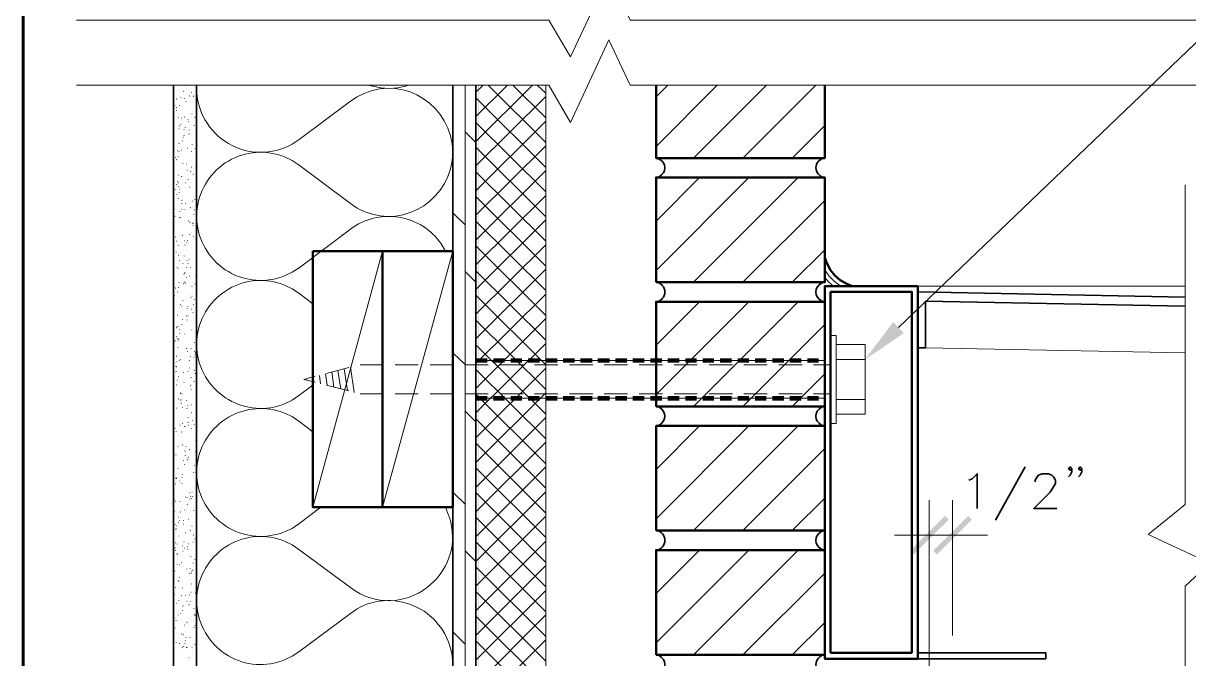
# Model space of a CAD drawing. Header units: inches. Extents: x 5 to 516, y -193 to 129.
# Drawn here: x 22.069 to 26.246, y -168.405 to -166.13 of the extents above; entities that cross this region are included whole.
import ezdxf

# ---------------------------------------------------------------- set-up
doc = ezdxf.new("R2010")
doc.units = ezdxf.units.IN
doc.header["$MEASUREMENT"] = 0
doc.layers.add('PDF7_Geometry', color=7, linetype='Continuous')
doc.layers.add('PDF7_Solid Fills', color=7, linetype='Continuous')

msp = doc.modelspace()

# ---------------------------------------------------------------- hatches: boundary and pattern name
at = {"layer": 'PDF7_Solid Fills', "transparency": 33554559}
for points in [[(23.7002179, -169.7002277), (23.7024401, -169.7002277), (23.70244, -166.3524497), (23.7002179, -166.3524497)], [(23.6902172, -167.3291157), (23.6902172, -167.3446712), (23.7324394, -167.3446706), (23.7324394, -167.3291157)], [(23.7535513, -167.3291157), (23.7535513, -167.3446712), (23.7946625, -167.3446706), (23.7946625, -167.3291157)], [(23.8157733, -167.3291157), (23.8157733, -167.3446712), (23.8568844, -167.3446706), (23.8568844, -167.3291157)], [(23.8779953, -167.3291157), (23.8779953, -167.3446712), (23.9202175, -167.3446706), (23.9202175, -167.3291157)], [(23.9413294, -167.3291157), (23.9413294, -167.3446712), (23.9824405, -167.3446706), (23.9824405, -167.3291157)], [(24.0035514, -167.3291157), (24.0035514, -167.3446712), (24.0446625, -167.3446706), (24.0446625, -167.3291157)], [(24.0657733, -167.3291157), (24.0657733, -167.3446712), (24.1079955, -167.3446706), (24.1079955, -167.3291157)], [(24.1279953, -167.3291157), (24.1279953, -167.3446712), (24.1702175, -167.3446706), (24.1702175, -167.3291157)], [(24.1913294, -167.3291157), (24.1913294, -167.3446712), (24.2324405, -167.3446706), (24.2324405, -167.3291157)], [(24.2535514, -167.3291157), (24.2535514, -167.3446712), (24.2946625, -167.3446706), (24.2946625, -167.3291157)], [(24.3157733, -167.3291157), (24.3157733, -167.3446712), (24.3579956, -167.3446706), (24.3579956, -167.3291157)], [(24.3779953, -167.3291157), (24.3779953, -167.3446712), (24.4202175, -167.3446706), (24.4202175, -167.3291157)], [(24.4413294, -167.3291157), (24.4413294, -167.3446712), (24.4824406, -167.3446706), (24.4824406, -167.3291157)], [(24.5035514, -167.3291157), (24.5035514, -167.3446712), (24.5446625, -167.3446706), (24.5446625, -167.3291157)], [(24.5657734, -167.3291157), (24.5657734, -167.3446712), (24.6079956, -167.3446706), (24.6079956, -167.3291157)], [(24.6291052, -167.3291157), (24.6291052, -167.3446712), (24.6702164, -167.3446706), (24.6702164, -167.3291157)], [(24.6913295, -167.3291157), (24.6913295, -167.3446712), (24.7324406, -167.3446706), (24.7324406, -167.3291157)], [(24.7535514, -167.3291157), (24.7535514, -167.3446712), (24.7957736, -167.3446706), (24.7957736, -167.3291157)], [(24.8157734, -167.3291157), (24.8157734, -167.3446712), (24.8579956, -167.3446706), (24.8579956, -167.3291157)], [(24.8791053, -167.3291157), (24.8791053, -167.3446712), (24.9202164, -167.3446706), (24.9202164, -167.3291157)], [(23.6902172, -167.4646725), (23.6902172, -167.4802281), (23.7324394, -167.4802274), (23.7324394, -167.4646725)], [(23.7535513, -167.4646725), (23.7535513, -167.4802281), (23.7946625, -167.4802274), (23.7946625, -167.4646725)], [(23.8157733, -167.4646725), (23.8157733, -167.4802281), (23.8568844, -167.4802274), (23.8568844, -167.4646725)], [(23.8779953, -167.4646725), (23.8779953, -167.4802281), (23.9202175, -167.4802274), (23.9202175, -167.4646725)], [(23.9413294, -167.4646725), (23.9413294, -167.4802281), (23.9824405, -167.4802274), (23.9824405, -167.4646725)], [(24.0035514, -167.4646725), (24.0035514, -167.4802281), (24.0446625, -167.4802274), (24.0446625, -167.4646725)], [(24.0657733, -167.4646725), (24.0657733, -167.4802281), (24.1079955, -167.4802274), (24.1079955, -167.4646725)], [(24.1279953, -167.4646725), (24.1279953, -167.4802281), (24.1702175, -167.4802274), (24.1702175, -167.4646725)], [(24.1913294, -167.4646725), (24.1913294, -167.4802281), (24.2324405, -167.4802274), (24.2324405, -167.4646725)], [(24.2535514, -167.4646725), (24.2535514, -167.4802281), (24.2946625, -167.4802274), (24.2946625, -167.4646725)], [(24.3157733, -167.4646725), (24.3157733, -167.4802281), (24.3579956, -167.4802274), (24.3579956, -167.4646725)], [(24.3779953, -167.4646725), (24.3779953, -167.4802281), (24.4202175, -167.4802274), (24.4202175, -167.4646725)], [(24.4413294, -167.4646725), (24.4413294, -167.4802281), (24.4824406, -167.4802274), (24.4824406, -167.4646725)], [(24.5035514, -167.4646725), (24.5035514, -167.4802281), (24.5446625, -167.4802274), (24.5446625, -167.4646725)], [(24.5657734, -167.4646725), (24.5657734, -167.4802281), (24.6079956, -167.4802274), (24.6079956, -167.4646725)], [(24.6291052, -167.4646725), (24.6291052, -167.4802281), (24.6702164, -167.4802274), (24.6702164, -167.4646725)], [(24.6913295, -167.4646725), (24.6913295, -167.4802281), (24.7324406, -167.4802274), (24.7324406, -167.4646725)], [(24.7535514, -167.4646725), (24.7535514, -167.4802281), (24.7957736, -167.4802274), (24.7957736, -167.4646725)], [(24.8157734, -167.4646725), (24.8157734, -167.4802281), (24.8579956, -167.4802274), (24.8579956, -167.4646725)], [(24.8791053, -167.4646725), (24.8791053, -167.4802281), (24.9202164, -167.4802274), (24.9202164, -167.4646725)], [(25.2468851, -168.0180037), (25.2602184, -168.0313371), (25.3857734, -167.9068943), (25.3724406, -167.8935593)], [(25.4691073, -167.9068926), (25.455774, -167.8935593), (25.3302189, -168.0180043), (25.3435517, -168.0313371)]]:
    msp.add_hatch(color=256, dxfattribs=at).paths.add_polyline_path(points)

# ---------------------------------------------------------------- linework, layer by layer
at = {"layer": 'PDF7_Geometry', "lineweight": 60}
msp.add_lwpolyline([(22.0691052, -170.7246712), (22.0691052, -163.1857816)], dxfattribs=at)
at = {"layer": 'PDF7_Geometry', "lineweight": 15}
for points in [[(25.2057745, -167.2191168), (27.7235526, -164.8091166), (28.0424413, -164.8091166)], [(22.2602176, -166.118004), (23.9524399, -166.118004), (24.0302178, -166.2502263), (24.1679955, -165.9557818), (24.2435511, -166.118004), (27.5157734, -166.118004)], [(22.2602176, -166.3513369), (23.9524399, -166.3513369), (24.0302178, -166.4846703), (24.1679955, -166.1891147), (24.2435511, -166.3513369), (28.3446625, -166.3513369)], [(22.654663, -166.3524491), (22.6535519, -166.3524491)], [(23.311329, -166.3524491), (23.321329, -166.3546713), (23.3502179, -166.3602269), (23.3802179, -166.3624491), (23.4102179, -166.3602269), (23.4391068, -166.3546713), (23.4457734, -166.3524491)], [(23.6102182, -169.7002277), (23.6102182, -166.3524497)], [(23.6524387, -169.7002277), (23.6524387, -166.3524497)], [(23.6902172, -166.55356), (23.8924394, -166.3524489)], [(23.6902172, -166.3524491), (23.6913283, -169.7002271)], [(23.6902172, -166.4646724), (23.8035505, -166.3524502)], [(23.6902172, -166.3768948), (23.7157727, -166.3524504)], [(23.9413294, -166.5568943), (23.7357738, -166.3524498)], [(23.9413294, -166.4680045), (23.8246627, -166.3524489)], [(23.9413294, -166.3802269), (23.9124405, -166.3524491)], [(23.9413294, -169.7002277), (23.9413294, -166.3524497)], [(24.3368847, -166.5702271), (24.5546625, -166.3524493)], [(24.3368847, -166.3924498), (24.3779958, -166.3524498)], [(24.4713294, -166.6124499), (24.7313294, -166.3524498)], [(24.6479945, -166.6124499), (24.9079945, -166.3524498)], [(22.6091082, -166.3846712), (22.6091082, -166.3835601)], [(22.6335494, -166.3957818), (22.6335494, -166.3968929)], [(22.6446623, -166.3735605), (22.6435512, -166.3724494)], [(22.6657737, -166.3891154), (22.6646625, -166.3902265)], [(22.6724401, -166.3757826), (22.6713289, -166.3768937)], [(22.6802164, -166.3913376), (22.6791053, -166.3902265)], [(22.6791064, -166.3902276), (22.6791064, -166.3891165)], [(22.687995, -166.3857834), (22.6868839, -166.3857834)], [(23.2657724, -166.3924499), (23.241328, -166.4080055), (23.0579946, -166.5457833)], [(23.6902172, -166.6413376), (23.9413283, -166.3913376)], [(23.9413294, -166.6457818), (23.6902183, -166.3946707)], [(22.611328, -166.4246718), (22.611328, -166.4235607)], [(22.6179967, -166.4313382), (22.6168856, -166.4324493)], [(22.6191044, -166.4002261), (22.6179933, -166.4013372)], [(22.6179967, -166.4402267), (22.6179967, -166.4413378)], [(22.6291051, -166.4235596), (22.627994, -166.4235596)], [(22.6479943, -166.3991162), (22.6468832, -166.3991162)], [(22.6524386, -166.4091169), (22.6524386, -166.4080058)], [(22.6891072, -166.4068925), (22.6891072, -166.4057814)], [(22.6235486, -166.4680045), (22.6235486, -166.4668934)], [(22.6368859, -166.4691167), (22.6357748, -166.4691167)], [(22.6468844, -166.4646724), (22.6457733, -166.4657836)], [(22.6602172, -166.473561), (22.6591061, -166.473561)], [(22.6613294, -166.4813373), (22.6602183, -166.4813373)], [(22.6724401, -166.4680045), (22.6713289, -166.4680045)], [(22.6746622, -166.4535595), (22.6735511, -166.4535595)], [(22.6846606, -166.4668923), (22.6835495, -166.4657812)], [(23.6902172, -166.7302274), (23.9413283, -166.4802274)], [(22.6279974, -166.5068929), (22.6268863, -166.5068929)], [(22.6302173, -166.4980044), (22.6291062, -166.4968933)], [(22.6346615, -166.491338), (22.6335504, -166.4902269)], [(22.6457722, -166.5102273), (22.6446611, -166.5102273)], [(22.6491065, -166.5035609), (22.6491065, -166.5024498)], [(22.6635515, -166.5113372), (22.6635515, -166.5124483)], [(22.6813286, -166.4946701), (22.6813286, -166.4957812)], [(22.6891072, -166.4902258), (22.6891072, -166.4891147)], [(23.6913294, -166.5568943), (23.6524405, -166.5180054)], [(23.9413294, -166.7335595), (23.6902183, -166.4835594)], [(24.8246619, -166.6124499), (24.9413286, -166.4957832)], [(22.607996, -166.5480058), (22.6068849, -166.5491169)], [(22.6279974, -166.5591164), (22.6268863, -166.5602276)], [(22.6391058, -166.5502257), (22.6379947, -166.5502257)], [(22.6424379, -166.5380051), (22.6413268, -166.5380051)], [(22.6457722, -166.5324486), (22.6446611, -166.5313375)], [(22.6568829, -166.5502257), (22.6557718, -166.5502257)], [(22.6635515, -166.5268944), (22.6624404, -166.5257833)], [(22.6746622, -166.5635607), (22.6746622, -166.5624496)], [(22.687995, -166.5557821), (22.687995, -166.554671)], [(23.6057725, -166.6213388), (23.6079947, -166.5913388), (23.6057725, -166.5613388)], [(22.6091082, -166.5902263), (22.607997, -166.5891152)], [(22.6213288, -166.5846721), (22.6213288, -166.583561)], [(22.6235486, -166.6080056), (22.6235486, -166.6068945)], [(22.6268852, -166.5902263), (22.6268852, -166.5891152)], [(22.6279974, -166.5880042), (22.6279974, -166.586893)], [(22.6357737, -166.5835599), (22.6346626, -166.5835599)], [(22.6591073, -166.5768935), (22.6579961, -166.5768935)], [(22.67355, -166.5891164), (22.6724389, -166.5891164)], [(22.6857728, -166.5768935), (22.6857728, -166.5780046)], [(22.6891072, -166.5746714), (22.6891072, -166.5735603)], [(23.6902172, -166.818005), (23.9413283, -166.568005)], [(23.9413294, -166.8224493), (23.6902183, -166.5724492)], [(22.6157723, -166.6102277), (22.6146612, -166.6102277)], [(22.6191044, -166.6180041), (22.6179933, -166.616893)], [(22.6413302, -166.6313391), (22.6413302, -166.630228)], [(22.6535508, -166.633559), (22.6535508, -166.6324479)], [(22.67355, -166.6446719), (22.6724389, -166.6435608)], [(22.687995, -166.648004), (22.687995, -166.6468929)], [(22.6891072, -166.6457818), (22.6879961, -166.6457818)], [(22.6902171, -166.6135598), (22.6902171, -166.6146709)], [(23.6102182, -166.6424498), (23.607996, -166.6402276)], [(22.6091082, -166.6835604), (22.6091082, -166.6824492)], [(22.6268852, -166.6735596), (22.6257741, -166.6735596)], [(22.6368859, -166.6780039), (22.6357748, -166.679115)], [(22.6568829, -166.6557826), (22.6568829, -166.6568937)], [(22.6602172, -166.6902267), (22.6602172, -166.6891156)], [(22.6691057, -166.6602268), (22.6679946, -166.6613379)], [(22.6724401, -166.6524482), (22.6724401, -166.6513371)], [(22.6779965, -166.6724497), (22.6779965, -166.6713386)], [(22.687995, -166.6557826), (22.6868839, -166.6557826)], [(22.6891072, -166.6591169), (22.6891072, -166.6580058)], [(23.6902172, -166.9068925), (23.9413283, -166.6568925)], [(23.9413294, -166.9102269), (23.6902183, -166.6602268)], [(24.3368847, -166.8380042), (24.4924403, -166.6813375)], [(24.3368847, -167.0146716), (24.669107, -166.6813382)], [(24.4713294, -167.0568943), (24.8457738, -166.6813387)], [(22.6135524, -166.7257831), (22.6135524, -166.724672)], [(22.6191044, -166.7080038), (22.6179933, -166.7068927)], [(22.622441, -166.6957832), (22.6213298, -166.6968943)], [(22.6235486, -166.7024496), (22.6235486, -166.7013385)], [(22.625773, -166.7135603), (22.625773, -166.7124492)], [(22.6302173, -166.723561), (22.6302173, -166.7224499)], [(22.6513287, -166.7002275), (22.6502176, -166.7002275)], [(22.6657737, -166.7168923), (22.6646625, -166.7168923)], [(22.6679958, -166.7168923), (22.6679958, -166.7157812)], [(26.2335524, -166.7080038), (26.2335524, -167.8524483), (26.100219, -167.9602262), (26.3213301, -168.0624483), (26.2335524, -168.1446706), (26.2335524, -169.2180039)], [(22.6091082, -166.7724479), (22.6091082, -166.773559)], [(22.6191044, -166.7424502), (22.6191044, -166.7435614)], [(22.625773, -166.756893), (22.6246619, -166.756893)], [(22.6279974, -166.7357816), (22.6279974, -166.7346705)], [(22.6379936, -166.7635594), (22.6368825, -166.7624483)], [(22.6768843, -166.7668937), (22.6757732, -166.7668937)], [(22.6835507, -166.7613372), (22.6835507, -166.7602261)], [(22.6891072, -166.7435602), (22.6891072, -166.7424491)], [(23.6902172, -166.9957823), (23.9413283, -166.7457823)], [(23.9413294, -166.9991167), (23.6902183, -166.7491166)], [(24.6479945, -167.0568943), (24.9413279, -166.763561)], [(22.611328, -166.7957814), (22.6102169, -166.7957814)], [(22.6302173, -166.8046722), (22.6302173, -166.8035611)], [(22.6368859, -166.7946715), (22.6357748, -166.7946715)], [(22.6368859, -166.7757822), (22.6368859, -166.7746711)], [(22.6457722, -166.7968936), (22.6457722, -166.7980047)], [(22.6502187, -166.7746723), (22.6491076, -166.7746723)], [(22.6679958, -166.7902272), (22.6668847, -166.7891161)], [(22.6802164, -166.8146707), (22.6802164, -166.8157818)], [(22.6824408, -166.7991157), (22.6824408, -166.7980046)], [(23.6524387, -166.851337), (23.6102165, -166.8091147)], [(22.6124402, -166.8202271), (22.6113291, -166.8213382)], [(22.6246608, -166.8402263), (22.6235497, -166.8402263)], [(22.6291051, -166.8246714), (22.6291051, -166.8235603)], [(22.6335494, -166.8257836), (22.6324382, -166.8257836)], [(22.6613294, -166.8380042), (22.6602183, -166.8368931)], [(22.6668836, -166.8424484), (22.6657725, -166.8413373)], [(22.6768843, -166.8435606), (22.6768843, -166.8446717)], [(22.6779965, -166.8535614), (22.6768854, -166.8535614)], [(22.6779965, -166.8480049), (22.6779965, -166.8468938)], [(22.6891072, -166.8268935), (22.6891072, -166.8257824)], [(23.6902172, -167.0835599), (23.9413283, -166.8335599)], [(23.9413294, -167.0868943), (23.6902183, -166.8368942)], [(22.6146601, -166.8957819), (22.6146601, -166.8946708)], [(22.6391058, -166.8880055), (22.6379947, -166.8891166)], [(22.6646615, -166.8846712), (22.6646615, -166.8857823)], [(22.6724401, -166.8768949), (22.6713289, -166.8768949)], [(22.6791064, -166.8924498), (22.6779953, -166.8924498)], [(22.6191044, -166.9091169), (22.6179933, -166.9091169)], [(22.6235486, -166.9246718), (22.6235486, -166.9235607)], [(22.640218, -166.9424489), (22.6391069, -166.9413378)], [(22.6468844, -166.9080047), (22.6457733, -166.9080047)], [(22.6491065, -166.9224497), (22.6479954, -166.9235608)], [(22.654663, -166.9157833), (22.654663, -166.9146722)], [(22.6579951, -166.9080047), (22.656884, -166.9068936)], [(22.686885, -166.9013383), (22.6857739, -166.9013383)], [(22.6891072, -166.9113368), (22.6891072, -166.9102257)], [(23.6902172, -167.1724497), (23.9413283, -166.9224497)], [(23.9413294, -167.1757818), (23.6902183, -166.9257818)], [(24.8246619, -167.0568943), (24.9413286, -166.9402277)], [(22.6168845, -166.9491153), (22.6168845, -166.9480042)], [(22.625773, -166.9613382), (22.625773, -166.960227)], [(22.6291051, -166.9791152), (22.6291051, -166.9780041)], [(22.6457722, -166.9624481), (22.6457722, -166.9635592)], [(22.6568829, -166.9802274), (22.6557718, -166.9791163)], [(22.6635515, -166.9746709), (22.6624404, -166.9746709)], [(23.3568838, -166.9457832), (23.1068838, -167.86245)], [(23.607996, -166.9457832), (23.3568849, -167.86245)], [(22.6202166, -167.0024487), (22.6191054, -167.0024487)], [(22.6235486, -167.0080052), (22.6224375, -167.0080052)], [(22.6413302, -166.9913381), (22.6413302, -166.990227)], [(22.6468844, -167.0246723), (22.6468844, -167.0235612)], [(22.6491065, -167.0235601), (22.6479954, -167.0235601)], [(22.6535508, -167.0035609), (22.6535508, -167.0024498)], [(22.6602172, -166.9902259), (22.6591061, -166.9902259)], [(22.6679958, -167.0035609), (22.6679958, -167.0024498)], [(22.6891072, -166.9957823), (22.6891072, -166.9946712)], [(23.6913294, -167.0568943), (23.6524405, -167.0180055)], [(23.6902172, -167.2602273), (23.9413283, -167.0102273)], [(23.9413294, -167.2646716), (23.6902183, -167.0146716)], [(24.9413295, -167.0124494), (24.956885, -167.0346717), (24.9757739, -167.0546717), (24.9991073, -167.0713383)], [(22.6279974, -167.0580043), (22.6268863, -167.0580043)], [(22.6446623, -167.0624485), (22.6435512, -167.0613374)], [(22.6457722, -167.0280044), (22.6446611, -167.0268933)], [(22.6479943, -167.0557822), (22.6468832, -167.0557822)], [(22.6502187, -167.0602264), (22.6491076, -167.0591153)], [(22.6535508, -167.039115), (22.6535508, -167.0402261)], [(22.6646615, -167.0346708), (22.6635503, -167.0346708)], [(22.6835507, -167.0635607), (22.6835507, -167.0624496)], [(22.686885, -167.035783), (22.686885, -167.0346719)], [(24.9413295, -167.0402272), (24.9557739, -167.0568939), (24.9724406, -167.0713383)], [(22.6102158, -167.0991171), (22.6091047, -167.0991171)], [(22.611328, -167.1046713), (22.611328, -167.1035602)], [(22.6146601, -167.0768935), (22.613549, -167.0780046)], [(22.622441, -167.0913385), (22.6213298, -167.0913385)], [(22.625773, -167.0757836), (22.625773, -167.0768947)], [(22.6746622, -167.0724493), (22.6735511, -167.0724493)], [(22.6746622, -167.1068934), (22.6735511, -167.1068934)], [(22.6891072, -167.0802279), (22.6891072, -167.0791168)], [(23.6902172, -167.3491171), (23.9413283, -167.0991171)], [(23.9413294, -167.3524492), (23.6902183, -167.1024492)], [(25.2702186, -167.0713393), (26.2324409, -167.0713393)], [(22.6324417, -167.1380056), (22.6324417, -167.1368944)], [(22.6368859, -167.1424498), (22.6368859, -167.1413387)], [(22.6424379, -167.1224484), (22.6413268, -167.1224484)], [(22.6557729, -167.1502262), (22.6546618, -167.1502262)], [(22.6591073, -167.144672), (22.6591073, -167.1435608)], [(22.6691057, -167.1102278), (22.6691057, -167.1113389)], [(22.6791064, -167.1368934), (22.6791064, -167.1357822)], [(22.6813286, -167.1180041), (22.6813286, -167.116893)], [(23.6102182, -167.1435598), (23.607996, -167.1402264)], [(24.3368847, -167.2824487), (24.4924403, -167.1268931)], [(24.3368847, -167.4591161), (24.669107, -167.1268938)], [(24.4713294, -167.5013388), (24.8457738, -167.1268944)], [(22.6213288, -167.1746719), (22.6202176, -167.1746719)], [(22.640218, -167.1891146), (22.640218, -167.1902257)], [(22.6535508, -167.1780039), (22.6524397, -167.1768928)], [(22.6557729, -167.191339), (22.6557729, -167.1924501)], [(22.6602172, -167.176894), (22.6591061, -167.176894)], [(22.67355, -167.1535605), (22.6724389, -167.1535605)], [(22.6779965, -167.1646711), (22.6768854, -167.1646711)], [(22.687995, -167.1546727), (22.6868839, -167.1546727)], [(22.6891072, -167.1646711), (22.6891072, -167.16356)], [(23.6902172, -167.4380047), (23.9413283, -167.1868935)], [(23.9413294, -167.441339), (23.6902183, -167.191339)], [(22.6179967, -167.2202267), (22.6168856, -167.2202267)], [(22.6191044, -167.2180046), (22.6191044, -167.2168935)], [(22.6246608, -167.2146725), (22.6246608, -167.2135614)], [(22.6302173, -167.2257832), (22.6291062, -167.2257832)], [(22.6368859, -167.209116), (22.6368859, -167.2080049)], [(22.67355, -167.2280053), (22.67355, -167.2268942)], [(24.6479945, -167.5013388), (24.9413279, -167.2080055)], [(22.611328, -167.2691159), (22.611328, -167.2680048)], [(22.6135524, -167.2646716), (22.6135524, -167.2657827)], [(22.6179967, -167.2513388), (22.6179967, -167.2502277)], [(22.6202166, -167.2580052), (22.6202166, -167.2568941)], [(22.6235486, -167.2646716), (22.6224375, -167.2646716)], [(22.6268852, -167.2602273), (22.6257741, -167.2591162)], [(22.6302173, -167.2402259), (22.6302173, -167.241337)], [(22.6479943, -167.2424503), (22.6479943, -167.2413392)], [(22.6824408, -167.271338), (22.6824408, -167.2724491)], [(22.6891072, -167.2480045), (22.6891072, -167.2468934)], [(24.9624386, -167.5624486), (24.9824386, -167.5624486), (24.9824386, -167.246893), (24.9624386, -167.246893)], [(22.622441, -167.2913372), (22.622441, -167.2902261)], [(22.6535508, -167.2935616), (22.6524397, -167.2924505)], [(22.6579951, -167.3046722), (22.656884, -167.3046722)], [(22.6702179, -167.2946715), (22.6702179, -167.2935604)], [(22.6835507, -167.3046722), (22.6824396, -167.3057833)], [(22.6846606, -167.3168928), (22.6846606, -167.3157817)], [(22.6857728, -167.3068944), (22.6846617, -167.3080055)], [(22.687995, -167.3102264), (22.687995, -167.3091153)], [(22.6891072, -167.2980058), (22.6891072, -167.299117)], [(23.6524387, -167.351337), (23.6102165, -167.3102259)], [(23.6902172, -167.5257823), (23.9413283, -167.2757823)], [(23.9413294, -167.5291166), (23.6902183, -167.2791166)], [(24.9824401, -167.2791166), (25.0857734, -167.2791166)], [(25.0857726, -167.5291166), (25.0857726, -167.2791166)], [(26.2324402, -167.3091165), (25.3024401, -167.2913387)], [(22.6157723, -167.3580057), (22.6157723, -167.3568946)], [(22.6191044, -167.3213394), (22.6179933, -167.3202282)], [(22.6202166, -167.3413385), (22.6191054, -167.3413385)], [(22.6279974, -167.3357821), (22.6279974, -167.3368932)], [(22.6324417, -167.33356), (22.6313306, -167.33356)], [(22.6646615, -167.3368943), (22.6635503, -167.3380054)], [(22.6679958, -167.3224493), (22.6668847, -167.3224493)], [(22.6813286, -167.3246714), (22.6802175, -167.3235603)], [(22.6891072, -167.33245), (22.6891072, -167.3313389)], [(23.3602182, -167.3524492), (23.2768848, -167.3524492)], [(23.4846621, -167.3524492), (23.4013287, -167.3524492)], [(23.6102182, -167.3524492), (23.5268848, -167.3524492)], [(23.7346621, -167.3524492), (23.6513287, -167.3524492)], [(23.6902172, -167.3368943), (23.6902172, -167.3357832)], [(23.7535513, -167.3368943), (23.7113291, -167.3368943)], [(23.8157733, -167.3368943), (23.7735511, -167.3368943)], [(23.8602182, -167.3524492), (23.7768849, -167.3524492)], [(23.8779953, -167.3368943), (23.8368841, -167.3368943)], [(23.9413294, -167.3368943), (23.8991072, -167.3368943)], [(23.9846621, -167.3524492), (23.9013288, -167.3524492)], [(24.0035514, -167.3368943), (23.9613291, -167.3368943)], [(24.0657733, -167.3368943), (24.0246622, -167.3368943)], [(24.1102182, -167.3524492), (24.0268849, -167.3524492)], [(24.1279953, -167.3368943), (24.0868842, -167.3368943)], [(24.1913294, -167.3368943), (24.1491072, -167.3368943)], [(24.2346621, -167.3524492), (24.1513288, -167.3524492)], [(24.2535514, -167.3368943), (24.2113292, -167.3368943)], [(24.3157733, -167.3368943), (24.2746622, -167.3368943)], [(24.3602182, -167.3524492), (24.2768849, -167.3524492)], [(24.3779953, -167.3368943), (24.3368842, -167.3368943)], [(24.4413294, -167.3368943), (24.3991072, -167.3368943)], [(24.4846621, -167.3524492), (24.4013288, -167.3524492)], [(24.5035514, -167.3368943), (24.4613292, -167.3368943)], [(24.5657734, -167.3368943), (24.5246622, -167.3368943)], [(24.6102183, -167.3524492), (24.5268849, -167.3524492)], [(24.6291052, -167.3368943), (24.586883, -167.3368943)], [(24.6913295, -167.3368943), (24.6491072, -167.3368943)], [(24.7346622, -167.3524492), (24.6513288, -167.3524492)], [(24.7535514, -167.3368943), (24.7124403, -167.3368943)], [(24.8157734, -167.3368943), (24.7746623, -167.3368943)], [(24.8602183, -167.3524492), (24.7768849, -167.3524492)], [(24.8791053, -167.3368943), (24.836883, -167.3368943)], [(24.9413295, -167.3368943), (24.8991073, -167.3368943)], [(24.9624386, -167.3524492), (24.9013275, -167.3524492)], [(24.9824401, -167.33356), (25.0857734, -167.33356)], [(22.6168845, -167.3780049), (22.6157734, -167.3768937)], [(22.6191044, -167.3591156), (22.6179933, -167.3591156)], [(22.625773, -167.394672), (22.6246619, -167.394672)], [(22.6435501, -167.380227), (22.6435501, -167.3791159)], [(22.6602172, -167.3768949), (22.6602172, -167.378006)], [(22.6646615, -167.3646721), (22.6646615, -167.3635609)], [(22.6702179, -167.3991162), (22.6691068, -167.3980051)], [(22.6824408, -167.3724484), (22.6813297, -167.3713373)], [(22.6857728, -167.3824491), (22.6846617, -167.3835602)], [(23.1146624, -167.3935598), (23.0746624, -167.4046709), (23.1146624, -167.4146709)], [(23.107996, -167.3957819), (23.1102182, -167.4135597)], [(23.1302173, -167.3902277), (23.1346618, -167.4202277)], [(23.1524386, -167.3846712), (23.1579942, -167.4257824)], [(23.235772, -167.3624499), (23.155772, -167.383561)], [(23.1746622, -167.3780049), (23.18244, -167.4324493)], [(23.1968835, -167.3724484), (23.2068835, -167.4391151)], [(23.2191071, -167.3668942), (23.2313293, -167.444672)], [(23.2413284, -167.3613377), (23.2546618, -167.4513377)], [(23.6902172, -167.6146721), (23.9413283, -167.3646721)], [(23.9413294, -167.6180041), (23.6902183, -167.3680041)], [(24.8246619, -167.5013388), (24.9413286, -167.3846722)], [(22.6191044, -167.4246719), (22.6179933, -167.4246719)], [(22.6202166, -167.4068926), (22.6202166, -167.4057815)], [(22.6457722, -167.4157834), (22.6446611, -167.4157834)], [(22.6691057, -167.428004), (22.6679946, -167.4268928)], [(22.6702179, -167.4424489), (22.6702179, -167.4413378)], [(22.6724401, -167.4235597), (22.6713289, -167.4235597)], [(22.6813286, -167.412449), (22.6802175, -167.4113379)], [(22.6891072, -167.4168933), (22.6891072, -167.4157822)], [(23.1068838, -167.4257818), (23.0568838, -167.4624485)], [(23.155773, -167.4257818), (23.235773, -167.4457818)], [(22.607996, -167.4780053), (22.6068849, -167.4780053)], [(22.6268852, -167.4757832), (22.6257741, -167.4746721)], [(22.6324417, -167.4524497), (22.6313306, -167.4524497)], [(22.6324417, -167.4557817), (22.6313306, -167.4568928)], [(22.6324417, -167.4791152), (22.6324417, -167.4780041)], [(22.6346615, -167.4791152), (22.6335504, -167.4780041)], [(22.6379936, -167.4546718), (22.6368825, -167.4557829)], [(22.654663, -167.4802274), (22.6535519, -167.4802274)], [(23.2768848, -167.4568939), (23.3602182, -167.4568939)], [(23.4013287, -167.4568939), (23.4846621, -167.4568939)], [(23.5268848, -167.4568939), (23.6102182, -167.4568939)], [(23.6513287, -167.4568939), (23.7346621, -167.4568939)], [(23.6902172, -167.4724489), (23.6902172, -167.4713377)], [(23.9413294, -167.7068939), (23.6902183, -167.4557828)], [(23.6913294, -167.7024497), (23.9413294, -167.4524497)], [(23.7535513, -167.4724489), (23.7113291, -167.4724489)], [(23.8157733, -167.4724489), (23.7735511, -167.4724489)], [(23.7768849, -167.4568939), (23.8602182, -167.4568939)], [(23.8779953, -167.4724489), (23.8368841, -167.4724489)], [(23.9413294, -167.4724489), (23.8991072, -167.4724489)], [(23.9013288, -167.4568939), (23.9846621, -167.4568939)], [(24.0035514, -167.4724489), (23.9613291, -167.4724489)], [(24.0657733, -167.4724489), (24.0246622, -167.4724489)], [(24.0268849, -167.4568939), (24.1102182, -167.4568939)], [(24.1279953, -167.4724489), (24.0868842, -167.4724489)], [(24.1913294, -167.4724489), (24.1491072, -167.4724489)], [(24.1513288, -167.4568939), (24.2346621, -167.4568939)], [(24.2535514, -167.4724489), (24.2113292, -167.4724489)], [(24.3157733, -167.4724489), (24.2746622, -167.4724489)], [(24.2768849, -167.4568939), (24.3602182, -167.4568939)], [(24.3779953, -167.4724489), (24.3368842, -167.4724489)], [(24.4413294, -167.4724489), (24.3991072, -167.4724489)], [(24.4013288, -167.4568939), (24.4846621, -167.4568939)], [(24.5035514, -167.4724489), (24.4613292, -167.4724489)], [(24.5657734, -167.4724489), (24.5246622, -167.4724489)], [(24.5268849, -167.4568939), (24.6102183, -167.4568939)], [(24.6291052, -167.4724489), (24.586883, -167.4724489)], [(24.6913295, -167.4724489), (24.6491072, -167.4724489)], [(24.6513288, -167.4568939), (24.7346622, -167.4568939)], [(24.7535514, -167.4724489), (24.7124403, -167.4724489)], [(24.8157734, -167.4724489), (24.7746623, -167.4724489)], [(24.7768849, -167.4568939), (24.8602183, -167.4568939)], [(24.8791053, -167.4724489), (24.836883, -167.4724489)], [(24.9413295, -167.4724489), (24.8991073, -167.4724489)], [(24.9013288, -167.4568939), (24.96244, -167.4568939)], [(24.9824401, -167.4768931), (25.0857734, -167.4768931)], [(22.6179967, -167.5080052), (22.6168856, -167.5080052)], [(22.6335504, -167.4902259), (22.6346615, -167.4902259), (22.6346615, -167.4891148)], [(22.6391058, -167.5057831), (22.6391058, -167.504672)], [(22.6557729, -167.5091152), (22.6546618, -167.508004)], [(22.6591073, -167.4980045), (22.6591073, -167.4968934)], [(22.67355, -167.4957824), (22.6724389, -167.4957824)], [(22.67355, -167.5246723), (22.6724389, -167.5246723)], [(22.6891072, -167.5013388), (22.6891072, -167.5002277)], [(23.6913294, -167.5568944), (23.6524405, -167.5180055)], [(22.6391058, -167.5624486), (22.6379947, -167.5624486)], [(22.6602172, -167.5424494), (22.6602172, -167.5413383)], [(22.6602172, -167.5591165), (22.6602172, -167.5580054)], [(22.6613294, -167.5580043), (22.6602183, -167.5580043)], [(22.6768843, -167.5513379), (22.6757732, -167.5513379)], [(22.6813286, -167.5646707), (22.6813286, -167.5657818)], [(22.6902171, -167.5291166), (22.6902171, -167.5280055)], [(23.9413294, -167.7946716), (23.6902183, -167.5446715)], [(23.6913294, -167.7913372), (23.9413294, -167.5413372)], [(24.9824401, -167.5291166), (25.0857734, -167.5291166)], [(22.6102158, -167.58356), (22.6091047, -167.58356)], [(22.6135524, -167.5802279), (22.6124413, -167.5802279)], [(22.6168845, -167.5913386), (22.6168845, -167.5902275)], [(22.6313295, -167.568005), (22.6302184, -167.5691162)], [(22.6368859, -167.5935607), (22.6357748, -167.5924496)], [(22.6468844, -167.5735592), (22.6468844, -167.5746704)], [(22.6491065, -167.5735592), (22.6491065, -167.5724481)], [(22.6624393, -167.569115), (22.6613282, -167.569115)], [(22.67355, -167.5802279), (22.6724389, -167.5802279)], [(22.6891072, -167.5857821), (22.6891072, -167.584671)], [(24.3368847, -167.7268931), (24.4924403, -167.5713376)], [(24.3368847, -167.9035605), (24.669107, -167.5713383)], [(24.4713294, -167.9457833), (24.8457738, -167.5713389)], [(22.6235486, -167.644672), (22.6235486, -167.6435609)], [(22.6413302, -167.6391155), (22.6402191, -167.6402266)], [(22.6524386, -167.6435598), (22.6524386, -167.6446709)], [(22.686885, -167.6224484), (22.6857739, -167.6224484)], [(22.6891072, -167.6124499), (22.6879961, -167.6124499)], [(22.6902171, -167.6380056), (22.689106, -167.6368945)], [(22.6902171, -167.6480041), (22.689106, -167.6480041)], [(23.6102182, -167.6435598), (23.607996, -167.6402265)], [(23.6913294, -167.8791148), (23.9413294, -167.6291148)], [(23.9413294, -167.8835591), (23.6913294, -167.6335591)], [(22.6102158, -167.676894), (22.6102158, -167.6757829)], [(22.611328, -167.6657834), (22.611328, -167.6646723)], [(22.6168845, -167.6746719), (22.6157734, -167.6746719)], [(22.6457722, -167.6657834), (22.6457722, -167.6646723)], [(22.6491065, -167.6602269), (22.6479954, -167.661338)], [(22.6502187, -167.676894), (22.6491076, -167.6757829)], [(22.6557729, -167.692449), (22.6557729, -167.6935601)], [(22.6602172, -167.6902268), (22.6591061, -167.6902268)], [(22.6613294, -167.6835604), (22.6602183, -167.6846715)], [(22.6646615, -167.6557827), (22.6635503, -167.6546715)], [(22.686885, -167.662449), (22.6857739, -167.662449)], [(22.6891072, -167.6691154), (22.6891072, -167.6680043)], [(24.6479945, -167.9457833), (24.9413279, -167.65245)], [(22.6091082, -167.7268931), (22.607997, -167.7268931)], [(22.6235486, -167.7224489), (22.6235486, -167.72356)], [(22.6435501, -167.6946711), (22.6435501, -167.69356)], [(22.6468844, -167.7102283), (22.6468844, -167.7091172)], [(22.6824408, -167.7124481), (22.6813297, -167.7124481)], [(23.6913294, -167.9680046), (23.9413294, -167.7180046)], [(23.9413294, -167.971339), (23.6913294, -167.7213389)], [(22.6091082, -167.7546709), (22.6091082, -167.7535598)], [(22.6157723, -167.7580052), (22.6146612, -167.7580052)], [(22.6179967, -167.7591152), (22.6168856, -167.7591152)], [(22.6191044, -167.756893), (22.6179933, -167.756893)], [(22.6302173, -167.7691159), (22.6302173, -167.7680048)], [(22.6379936, -167.7546709), (22.6379936, -167.755782)], [(22.640218, -167.7446702), (22.640218, -167.7435591)], [(22.6791064, -167.739116), (22.6791064, -167.7380049)], [(22.687995, -167.7380061), (22.687995, -167.7368949)], [(22.6891072, -167.753561), (22.6891072, -167.7524499)], [(22.6157723, -167.7791166), (22.6146612, -167.7791166)], [(22.6368859, -167.7791166), (22.6368859, -167.7780055)], [(22.640218, -167.7946716), (22.6391069, -167.7935604)], [(22.6657737, -167.8113387), (22.6646625, -167.8113387)], [(22.6746622, -167.8080043), (22.6735511, -167.8080043)], [(22.6902171, -167.7991158), (22.6902171, -167.7980047)], [(23.6524387, -167.851337), (23.6102165, -167.8102259)], [(23.9413294, -167.8068944), (23.6913294, -168.0568944), (23.6524405, -168.0180055)], [(23.9413294, -168.0602265), (23.6913294, -167.8102265)], [(22.611328, -167.8357821), (22.611328, -167.834671)], [(22.6146601, -167.8413386), (22.613549, -167.8413386)], [(22.6313295, -167.8413386), (22.6302184, -167.8413386)], [(22.6502187, -167.8268936), (22.6491076, -167.8268936)], [(22.6568829, -167.8280035), (22.6568829, -167.8268924)], [(22.6579951, -167.8524492), (22.656884, -167.8513381)], [(22.6657737, -167.83356), (22.6657737, -167.8324489)], [(22.6691057, -167.8235593), (22.6679946, -167.8224482)], [(22.6724401, -167.8313379), (22.6724401, -167.832449)], [(22.6757721, -167.8235593), (22.6757721, -167.8224482)], [(22.6902171, -167.8435607), (22.689106, -167.8435607)], [(22.6891072, -167.8380043), (22.6891072, -167.8368931)], [(24.8246619, -167.9457833), (24.9413286, -167.8302277)], [(25.3157734, -168.4357826), (25.3157734, -167.8368937)], [(25.3991068, -168.3213394), (25.3991068, -167.836895)], [(22.611328, -167.8757828), (22.6102169, -167.8768939)], [(22.625773, -167.8980041), (22.6246619, -167.8980041)], [(22.6324417, -167.880227), (22.6313306, -167.8791159)], [(22.6479943, -167.8713385), (22.6479943, -167.8724496)], [(22.6802164, -167.8757828), (22.6802164, -167.8746716)], [(22.6902171, -167.9002262), (22.6902171, -167.8991151)], [(23.1357738, -167.86245), (23.0568849, -167.9213389)], [(23.5935514, -167.8902261), (23.5824403, -167.8624483)], [(23.6913294, -168.144672), (23.9413294, -167.894672)], [(23.9413294, -168.1480041), (23.6913294, -167.8980041)], [(22.6146601, -167.941339), (22.613549, -167.941339)], [(22.6135524, -167.9246719), (22.6135524, -167.9235608)], [(22.6179967, -167.941339), (22.6179967, -167.9402279)], [(22.6191044, -167.9302261), (22.6191044, -167.929115)], [(22.625773, -167.9180055), (22.625773, -167.9168944)], [(22.6291051, -167.9113369), (22.6291051, -167.9102258)], [(22.6435501, -167.9102269), (22.6435501, -167.911338)], [(22.6446623, -167.9235597), (22.6435512, -167.9235597)], [(22.6613294, -167.9046727), (22.6602183, -167.9046727)], [(22.6746622, -167.9302261), (22.6735511, -167.9302261)], [(22.6891072, -167.9224498), (22.6891072, -167.9213387)], [(22.6268852, -167.9657825), (22.6268852, -167.9646714)], [(22.6513287, -167.9535596), (22.6502176, -167.9535596)], [(22.6679958, -167.9457833), (22.6668847, -167.9446722)], [(22.6791064, -167.9613382), (22.6779953, -167.9624493)], [(22.6835507, -167.9768932), (22.6835507, -167.975782)], [(23.6913294, -168.2335596), (23.9413294, -167.9835596)], [(25.191329, -167.9624482), (25.3157734, -167.9624482), (25.3991068, -167.9624482), (25.5246623, -167.9624482)], [(22.6135524, -168.0091152), (22.6124413, -168.0080041)], [(22.6135524, -168.0080053), (22.6124413, -168.0080053)], [(22.6146601, -168.0157839), (22.613549, -168.016895)], [(22.6157723, -167.9902259), (22.6146612, -167.9902259)], [(22.6202166, -167.9946702), (22.6202166, -167.9935591)], [(22.640218, -168.0013389), (22.640218, -168.0002278)], [(22.6424379, -168.0202281), (22.6413268, -168.0202281)], [(22.6457722, -167.9868939), (22.6446611, -167.9868939)], [(22.6479943, -168.0091152), (22.6468832, -168.0091152)], [(22.6579951, -168.0057831), (22.6579951, -168.004672)], [(22.6591073, -168.0135595), (22.6591073, -168.0146706)], [(22.6624393, -167.9935603), (22.6613282, -167.9935603)], [(22.6779965, -167.9868939), (22.6779965, -167.988005)], [(22.6891072, -168.0057831), (22.6891072, -168.004672)], [(23.9413294, -168.2368939), (23.6913294, -167.9868939)], [(24.3368847, -168.1713376), (24.4924403, -168.015782)], [(24.3368847, -168.348005), (24.669107, -168.0157828)], [(24.4713294, -168.3913377), (24.8457738, -168.0157821)], [(22.6191044, -168.0291166), (22.6191044, -168.0280055)], [(22.6202166, -168.065783), (22.6191054, -168.065783)], [(22.622441, -168.0313388), (22.6213298, -168.0313388)], [(22.6302173, -168.069115), (22.6291062, -168.069115)], [(22.6357737, -168.0602265), (22.6357737, -168.0591154)], [(22.6691057, -168.0391151), (22.6691057, -168.038004)], [(22.6779965, -168.0624486), (22.6768854, -168.0624486)], [(22.6835507, -168.0491158), (22.6835507, -168.0480047)], [(22.6124402, -168.0913386), (22.6113291, -168.0913386)], [(22.654663, -168.0846722), (22.654663, -168.0835611)], [(22.6646615, -168.098005), (22.6646615, -168.0991161)], [(22.6668836, -168.0802279), (22.6668836, -168.0813391)], [(22.6702179, -168.098005), (22.6691068, -168.0991161)], [(22.6724401, -168.0880043), (22.6713289, -168.0880043)], [(22.67355, -168.0935607), (22.6724389, -168.0935607)], [(22.6768843, -168.0891165), (22.6757732, -168.0880054)], [(22.6891072, -168.0902264), (22.6891072, -168.0891153)], [(23.6913294, -168.3213394), (23.9413294, -168.0713394)], [(23.9413294, -168.3257837), (23.6913294, -168.0757837)], [(24.6479945, -168.3913377), (24.9413279, -168.0980044)], [(22.6091082, -168.1468942), (22.607997, -168.1457831)], [(22.6146601, -168.1513384), (22.6146601, -168.1502273)], [(22.6235486, -168.1257828), (22.6235486, -168.1246717)], [(22.6268852, -168.1291148), (22.6268852, -168.1280037)], [(22.6291051, -168.1135599), (22.6291051, -168.1124488)], [(22.6391058, -168.1524484), (22.6379947, -168.1524484)], [(22.6713279, -168.1380056), (22.6713279, -168.1368945)], [(23.6102182, -168.1435598), (23.607996, -168.1402265)], [(22.611328, -168.1746719), (22.6102169, -168.1746719)], [(22.6357737, -168.1768941), (22.6357737, -168.1780052)], [(22.6502187, -168.1791162), (22.6502187, -168.1780051)], [(22.6657737, -168.1757819), (22.6646625, -168.1757819)], [(22.6702179, -168.1668934), (22.6691068, -168.1668934)], [(22.6857728, -168.1702277), (22.6846617, -168.1702277)], [(22.687995, -168.1802261), (22.687995, -168.179115)], [(22.6891072, -168.1746719), (22.6891072, -168.1735608)], [(23.6913294, -168.410227), (23.9413294, -168.160227)], [(23.9413294, -168.4135613), (23.6913294, -168.1635613)], [(22.6191044, -168.2057818), (22.6179933, -168.2057818)], [(22.6268852, -168.1957833), (22.6268852, -168.1946722)], [(22.6391058, -168.2324496), (22.6379947, -168.2324496)], [(22.6424379, -168.2168925), (22.6413268, -168.2157813)], [(22.6557729, -168.1991154), (22.6546618, -168.1991154)], [(22.6635515, -168.2113383), (22.6624404, -168.2102271)], [(22.6679958, -168.2013375), (22.6679958, -168.2002264)], [(22.6802164, -168.2257832), (22.6802164, -168.2246721)], [(22.607996, -168.2513389), (22.607996, -168.2502278)], [(22.607996, -168.2668938), (22.607996, -168.2657827)], [(22.6102158, -168.2580053), (22.6102158, -168.2568942)], [(22.6168845, -168.2668938), (22.6157734, -168.2680049)], [(22.6235486, -168.2480046), (22.6235486, -168.2491157)], [(22.6335494, -168.2435603), (22.6335494, -168.2424492)], [(22.6557729, -168.2746724), (22.6546618, -168.2735613)], [(22.6824408, -168.2480046), (22.6813297, -168.2468934)], [(22.6846606, -168.2502267), (22.6846606, -168.2491156)], [(22.6891072, -168.2591152), (22.6891072, -168.2580041)], [(23.6913294, -168.4991168), (23.9413294, -168.2480056)], [(23.9413294, -168.5024488), (23.6913294, -168.2524488)], [(24.8246619, -168.3913377), (24.9413286, -168.274671)], [(22.6135524, -168.2946716), (22.6124413, -168.2946716)], [(22.6368859, -168.315783), (22.6357748, -168.3168941)], [(22.6435501, -168.3180051), (22.6435501, -168.316894)], [(22.6468844, -168.2846709), (22.6457733, -168.2846709)], [(22.6813286, -168.2935617), (22.6802175, -168.2935617)], [(22.6846606, -168.2857831), (22.6846606, -168.2868942)], [(23.6524387, -168.3524493), (23.6102165, -168.3102271)], [(22.6102158, -168.3413386), (22.6091047, -168.3413386)], [(22.6168845, -168.3468928), (22.6168845, -168.3457817)], [(22.6302173, -168.3491172), (22.6291062, -168.3502283)], [(22.6446623, -168.3613378), (22.6435512, -168.3602267)], [(22.6479943, -168.3502272), (22.6479943, -168.3513383)], [(22.6502187, -168.3402264), (22.6502187, -168.3391153)], [(22.6524386, -168.3291158), (22.6524386, -168.3280047)], [(22.6668836, -168.3291158), (22.6668836, -168.3280047)], [(22.6846606, -168.3535615), (22.6835495, -168.3524504)], [(22.6891072, -168.3435608), (22.6891072, -168.3424496)], [(23.6913294, -168.5868944), (23.9413294, -168.3368944)], [(23.9413294, -168.5902264), (23.6913294, -168.3402264)], [(22.6391058, -168.3657821), (22.6379947, -168.364671)], [(22.6535508, -168.3635599), (22.6524397, -168.3646711)], [(22.6557729, -168.3646721), (22.6557729, -168.3657833)], [(22.6635515, -168.4013384), (22.6624404, -168.4013384)], [(22.6746622, -168.3635599), (22.6735511, -168.3635599)], [(22.6768843, -168.3891156), (22.6768843, -168.3880045)]]:
    msp.add_lwpolyline(points, dxfattribs=at)
at = {"layer": 'PDF7_Geometry', "lineweight": 35}
for points in [[(22.6068838, -166.3524491), (22.6068838, -169.7002271)], [(22.6902171, -169.7002277), (22.6902171, -166.3524497)], [(23.607996, -166.3524491), (23.607996, -169.7002271)], [(23.6913294, -169.7002277), (23.6913294, -166.3524497)], [(24.3479958, -166.6157827), (24.3368847, -166.6124493)], [(24.3368847, -166.6813382), (24.3479958, -166.679116)], [(24.9413295, -167.0568943), (24.9302184, -167.0602277)], [(26.2324402, -167.1102278), (25.2746623, -167.0913389), (25.2746623, -167.2913389)], [(24.9302184, -167.123561), (24.9413295, -167.1268944)], [(25.3024406, -167.1246705), (25.3024406, -167.2913372), (25.2746628, -167.2913372)], [(26.2324402, -167.1424498), (25.3024401, -167.124672)], [(24.3479958, -167.5046727), (24.3368847, -167.5013394)], [(24.9413295, -167.5013388), (24.9302184, -167.5046722)], [(24.3368847, -167.5713394), (24.3479958, -167.568006)], [(24.9302184, -167.5680055), (24.9413295, -167.5713388)], [(25.6602174, -167.7180046), (25.5535508, -167.9091157)], [(25.8268841, -167.724671), (25.8213286, -167.7302266), (25.8146619, -167.724671), (25.8213286, -167.7180043), (25.8268841, -167.724671), (25.8268841, -167.7357821), (25.8213286, -167.7480043), (25.8146619, -167.7535599)], [(25.8624405, -167.724671), (25.8568849, -167.7302266), (25.8513294, -167.724671), (25.8568849, -167.7180043), (25.8624405, -167.724671), (25.8624405, -167.7357821), (25.8568849, -167.7480043), (25.8513294, -167.7535599)], [(25.4579944, -167.7657838), (25.4702166, -167.7602283), (25.4879944, -167.7424505), (25.4879944, -167.866895)], [(25.6957738, -167.771338), (25.6957738, -167.7657825), (25.7024405, -167.7535603), (25.707996, -167.7480047), (25.7202183, -167.7424491), (25.7435516, -167.7424491), (25.7557738, -167.7480047), (25.7613294, -167.7535603), (25.767996, -167.7657825), (25.767996, -167.7780047), (25.7613294, -167.7891158), (25.7491071, -167.8080047), (25.6902183, -167.8668936), (25.7735516, -167.8668936)], [(24.9413295, -167.9457833), (24.9302184, -167.9491166)], [(24.9302184, -168.01245), (24.9413295, -168.0157833)], [(24.3479958, -168.3935617), (24.3368847, -168.3913394)], [(25.2746628, -168.3835591), (25.7335518, -168.3835591), (25.7335518, -168.4046702), (25.2746628, -168.4046702)]]:
    msp.add_lwpolyline(points, dxfattribs=at)
at = {"layer": 'PDF7_Geometry', "lineweight": 15}
for points in [[(22.6913293, -166.3524491), (22.6902182, -166.3624491, 0.570712479), (23.0324404, -166.5624491), (23.057996, -166.5457825)], [(23.5824404, -166.9457832), (23.5668848, -166.9191166, 0.425079751), (23.2413293, -166.8668943), (23.0579946, -167.0046722), (23.0324391, -167.0202277), (23.0057724, -167.0335611, -0.491430668), (22.6924391, -166.8502278), (22.6902168, -166.8213389), (22.6924391, -166.7913389, -0.49098118), (23.0057724, -166.6080055), (23.0324391, -166.6213388), (23.0579946, -166.6380055), (23.241328, -166.7746722), (23.2657724, -166.7913389)], [(23.1068847, -167.1335606), (23.0568847, -167.0957828), (23.0324403, -167.0802272), (23.0057736, -167.0668939, 0.489572823), (22.6924402, -167.2491161), (22.690218, -167.2791161), (22.6924402, -167.3091161, 0.487473428), (23.0057736, -167.4924495), (23.0324403, -167.4791162), (23.0568847, -167.4624495)], [(23.1068847, -167.59245), (23.0568847, -167.5546723), (23.0324403, -167.5380056), (23.0057736, -167.5257834, 0.489375866), (22.6924402, -167.7080056), (22.690218, -167.7380056), (22.6924402, -167.7680056, 0.48937582), (23.0057736, -167.9502279), (23.0324403, -167.9380056), (23.0568847, -167.9213389)], [(23.2413292, -168.1502261), (23.0568847, -168.0135595), (23.0324403, -167.9968928), (23.0057736, -167.9835595, 0.490017167), (22.6924402, -168.1668928), (22.690218, -168.1968928), (22.6924402, -168.2257817, 0.491463766), (23.0057736, -168.4091151), (23.0324403, -168.3957817), (23.0568847, -168.3802279), (23.2413292, -168.2424501), (23.2657736, -168.2257834, -0.528497142), (23.6057736, -168.3957834), (23.6079959, -168.4257834)]]:
    msp.add_lwpolyline(points, format="xyb", dxfattribs=at)
at = {"layer": 'PDF7_Geometry', "lineweight": 50}
for points in [[(24.9413295, -166.3524491), (24.9413295, -166.6124491), (24.336885, -166.6124491), (24.336885, -166.3524491)], [(24.9413295, -166.9691167), (24.9502184, -166.991339), (24.9624406, -167.0135612), (24.9779962, -167.0324501), (24.996885, -167.0491167), (25.0179962, -167.061339), (25.0402184, -167.071339)], [(25.2746628, -168.3835617), (25.2746628, -168.4046728), (25.2746628, -167.0713393), (24.9413295, -167.0713393), (24.9413295, -168.4046728), (25.2746628, -168.4046728)], [(24.9624386, -167.0913385), (24.9624386, -168.3835608)], [(24.9624403, -167.0913385), (25.2535515, -167.0913385), (25.2535515, -168.3835608)], [(25.2535515, -168.3835591), (24.9624403, -168.3835591)]]:
    msp.add_lwpolyline(points, dxfattribs=at)
for points in [[(24.3368847, -167.0568938), (24.3368847, -166.6813382), (24.9413292, -166.6813382), (24.9413292, -167.0568938)], [(23.1068838, -166.9457832), (23.1068838, -167.86245), (23.3568838, -167.86245), (23.3568838, -166.9457832)], [(23.3568838, -166.9457832), (23.3568838, -167.86245), (23.607995, -167.86245), (23.607995, -166.9457832)], [(24.3368847, -167.5013394), (24.3368847, -167.1268949), (24.9413292, -167.1268949), (24.9413292, -167.5013394)], [(24.3368847, -167.9457838), (24.3368847, -167.5713394), (24.9413292, -167.5713394), (24.9413292, -167.9457838)], [(24.3368847, -168.3913395), (24.3368847, -168.0157839), (24.9413292, -168.0157839), (24.9413292, -168.3913395)]]:
    msp.add_lwpolyline(points, close=True, dxfattribs=at)
at = {"layer": 'PDF7_Geometry', "lineweight": 0}
for points in [[(24.9413295, -167.3291157), (24.9413295, -167.3446712)], [(24.9413295, -167.4646725), (24.9413295, -167.4802281)]]:
    msp.add_lwpolyline(points, dxfattribs=at)
at = {"layer": 'PDF7_Geometry', "lineweight": 15}
for points in [[(23.0835515, -167.4068927), (23.0824404, -167.4024483)], [(23.607996, -167.5035594), (23.607996, -167.5135594)], [(23.607996, -167.9624489), (23.607996, -167.9724489)]]:
    msp.add_lwpolyline(points, close=True, dxfattribs=at)
at = {"layer": 'PDF7_Geometry', "lineweight": 35}
for centre, radius, start, end in [((24.9443454, -166.6468943), 0.0345762, 95.00392, 264.99608), ((24.3331546, -167.0918949), 0.0351982, 276.0833897, 83.9166103), ((24.333353, -167.9807839), 0.0351777, 275.7620429, 84.2379571), ((24.9443454, -168.4257822), 0.0345762, 95.00392, 264.99608)]:
    msp.add_arc(centre, radius, start, end, dxfattribs=at)
at = {"layer": 'PDF7_Geometry', "lineweight": 15}
for points in [[(23.6057725, -166.5613388), (23.5828465, -166.4002277), (23.4064947, -166.3115425), (23.2657724, -166.3924499)], [(23.2657724, -166.7913389), (23.4072354, -166.8713018), (23.5839762, -166.7817277), (23.6057725, -166.6213388)], [(23.2413292, -168.1502261), (23.4244403, -168.2859669), (23.6686255, -168.1043372), (23.5935514, -167.8902261)]]:
    msp.add_open_spline(points, degree=3, dxfattribs=at)
at = {"layer": 'PDF7_Geometry', "lineweight": 35}
for points in [[(24.3479958, -166.679116), (24.3743477, -166.6638382), (24.3759218, -166.6299493), (24.3479958, -166.6157827)], [(24.9302184, -167.0602277), (24.9034591, -167.0725795), (24.9021999, -167.1088944), (24.9302184, -167.123561)], [(24.3479958, -167.568006), (24.3753662, -167.550506), (24.3753662, -167.5221727), (24.3479958, -167.5046727)], [(24.9302184, -167.5046722), (24.9026258, -167.5199314), (24.9026258, -167.5527462), (24.9302184, -167.5680055)], [(24.9302184, -167.9491166), (24.9021999, -167.9637833), (24.9034591, -168.0000981), (24.9302184, -168.01245)], [(24.3479958, -168.456895), (24.3759218, -168.4427283), (24.3743292, -168.4088394), (24.3479958, -168.3935617)]]:
    msp.add_open_spline(points, degree=3, dxfattribs=at)
at = {"layer": 'PDF7_Solid Fills', "lineweight": 50, "transparency": 33554559}
msp.add_solid([(25.2246615, -167.239116), (25.0857726, -167.3335604), (25.1868837, -167.1991159)], dxfattribs=at)

doc.saveas('drawing.dxf')
